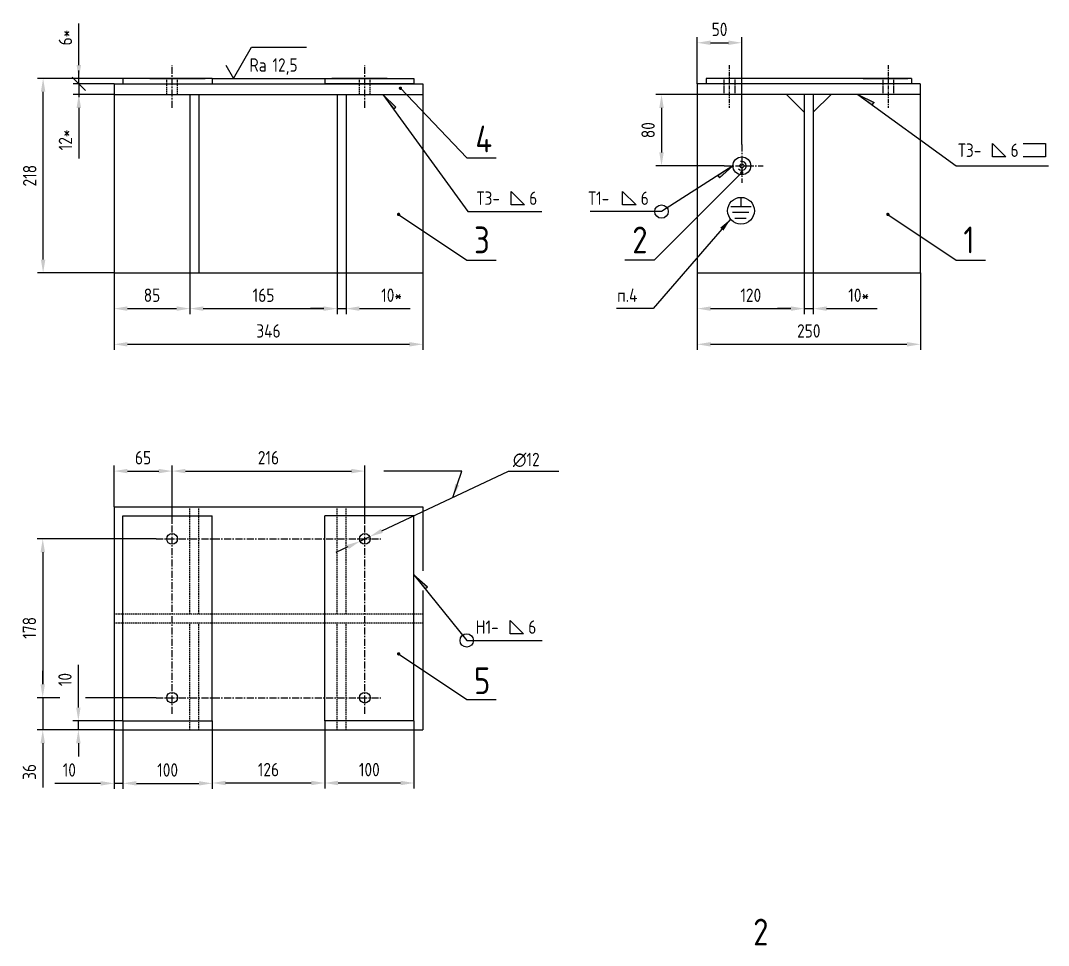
# Model space of a CAD drawing. Header units: millimetres. Extents: x -25976 to -4798, y -663 to 15440.
# Drawn here: x -25959 to -24808, y 10974 to 12011 of the extents above; entities that cross this region are included whole.
import ezdxf

# ---------------------------------------------------------------- set-up
doc = ezdxf.new("R2010")
doc.units = ezdxf.units.MM
doc.header["$LTSCALE"] = 0.25
doc.linetypes.add('CENTER', pattern=[50.8, 31.75, -6.35, 6.35, -6.35])
doc.linetypes.add('HIDDEN', pattern=[9.525, 6.35, -3.175])
for name, color, linetype in [('Bord', 1, 'Continuous'), ('Cen', 5, 'CENTER'), ('Con', 6, 'Continuous'), ('Cont', 6, 'Continuous'), ('Dim', 7, 'Continuous'), ('Hide', 2, 'HIDDEN'), ('Text', 3, 'Continuous')]:
    doc.layers.add(name, color=color, linetype=linetype)
doc.styles.add('Style1', font='romans.shx', dxfattribs={"width": 0.8})
doc.dimstyles.new('Dia_5', dxfattribs={"dimscale": 5, "dimtxt": 3, "dimasz": 3, "dimexe": 1.25, "dimexo": 0, "dimgap": 1, "dimtad": 1, "dimtoh": 1, "dimdec": 3, "dimtxsty": 'Style1', "dimcen": 2.5, "dimclrt": 3, "dimadec": 0, "dimazin": 0, "dimtfac": 1, "dimtdec": 3, "dimtmove": 0, "dimatfit": 2, "dimfxl": 1, "dimarcsym": 0})
doc.dimstyles.new('LIN 5', dxfattribs={"dimscale": 5, "dimtxt": 3, "dimasz": 3, "dimexe": 1.5, "dimexo": 0, "dimgap": 1.5, "dimtad": 1, "dimtoh": 1, "dimdec": 4, "dimrnd": 1, "dimdsep": 46, "dimtxsty": 'Style1', "dimcen": 0, "dimdle": 2, "dimclrd": 256, "dimclrt": 3, "dimadec": 0, "dimazin": 0, "dimtfac": 0.666667, "dimtdec": 4, "dimtmove": 0, "dimatfit": 2, "dimfxl": 1, "dimtvp": 0.833333, "dimtolj": 1, "dimtzin": 0, "dimarcsym": 0})
doc.dimstyles.new('Lin_5', dxfattribs={"dimscale": 5, "dimtxt": 3, "dimasz": 3, "dimexe": 1.25, "dimexo": 0, "dimgap": 1.5, "dimtad": 1, "dimdec": 1, "dimtxsty": 'Style1', "dimcen": 2.5, "dimclrt": 3, "dimadec": 0, "dimazin": 0, "dimtfac": 1, "dimtdec": 1, "dimtmove": 0, "dimatfit": 0, "dimfxl": 1, "dimarcsym": 0})
doc.dimstyles.new('Svarka5', dxfattribs={"dimscale": 5, "dimtxt": 3, "dimasz": 4, "dimexe": 1.25, "dimexo": 0, "dimgap": 1.5, "dimtad": 1, "dimtoh": 1, "dimtxsty": 'Standard', "dimblk": 'Arrow', "dimcen": 2.5, "dimclrt": 3, "dimadec": 0, "dimazin": 0, "dimtfac": 1, "dimtmove": 0, "dimatfit": 3, "dimldrblk": 'Arrow', "dimfxl": 1, "dimarcsym": 0})
doc.dimstyles.new('Svarka_5', dxfattribs={"dimscale": 5, "dimtxt": 3, "dimasz": 4, "dimexe": 1.25, "dimexo": 0, "dimgap": 1, "dimtad": 1, "dimtoh": 1, "dimdec": 0, "dimtxsty": 'Style1', "dimblk": 'Arrow', "dimcen": 2.5, "dimclrt": 3, "dimadec": 0, "dimazin": 0, "dimtfac": 1, "dimtdec": 0, "dimtmove": 0, "dimatfit": 3, "dimldrblk": 'Arrow', "dimfxl": 1, "dimarcsym": 0})

# ---------------------------------------------------------------- blocks, each defined once
blk = doc.blocks.new('sherISO_01')
at = {"layer": 'Text'}
blk.add_line((4.04, 7), (16.36, 7), dxfattribs=at)
blk.add_lwpolyline([(-1.73, 3), (0, 0), (4.04, 7)], dxfattribs=at)
at = {"layer": 'Text', "style": 'Style1', "width": 0.8}
blk.add_text('Ra', height=3, dxfattribs=at).set_placement((3.58, 1.5))
blk.add_attdef('12,5', (8.73, 1.5), '', height=3, dxfattribs=at)
blk = doc.blocks.new('*D145')
at = {"layer": 'Dim', "color": 0, "lineweight": -2, "transparency": 16777216}
for p, q in [((-25854.7, 11727.7), (-25854.7, 11681.5)), ((-25769.7, 11727.7), (-25769.7, 11681.5)), ((-25839.7, 11687.7), (-25784.7, 11687.7))]:
    blk.add_line(p, q, dxfattribs=at)
at = {"layer": 'Dim', "color": 0, "transparency": 16777216}
for points in [[(-25839.7, 11690.2), (-25839.7, 11685.2), (-25854.7, 11687.7)], [(-25784.7, 11690.2), (-25784.7, 11685.2), (-25769.7, 11687.7)]]:
    blk.add_solid(points, dxfattribs=at)
at = {"layer": 'Dim', "color": 3, "transparency": 16777216, "insert": (-25812.2, 11702.7), "char_height": 15, "attachment_point": 5, "style": 'Style1'}
blk.add_mtext('\\A1;85', dxfattribs=at)
blk = doc.blocks.new('*D146')
at = {"layer": 'Dim', "color": 0, "lineweight": -2, "transparency": 16777216}
for p, q in [((-25769.7, 11727.7), (-25769.7, 11681.5)), ((-25604.7, 11727.7), (-25604.7, 11681.5)), ((-25754.7, 11687.7), (-25619.7, 11687.7))]:
    blk.add_line(p, q, dxfattribs=at)
at = {"layer": 'Dim', "color": 0, "transparency": 16777216}
for points in [[(-25754.7, 11690.2), (-25754.7, 11685.2), (-25769.7, 11687.7)], [(-25619.7, 11690.2), (-25619.7, 11685.2), (-25604.7, 11687.7)]]:
    blk.add_solid(points, dxfattribs=at)
at = {"layer": 'Dim', "color": 3, "transparency": 16777216, "insert": (-25687.2, 11702.7), "char_height": 15, "attachment_point": 5, "style": 'Style1'}
blk.add_mtext('\\A1;165', dxfattribs=at)
blk = doc.blocks.new('*D147')
at = {"layer": 'Dim', "color": 0, "lineweight": -2, "transparency": 16777216}
for p, q in [((-25604.7, 11727.7), (-25604.7, 11681.5)), ((-25594.7, 11727.7), (-25594.7, 11681.5)), ((-25619.7, 11687.7), (-25634.7, 11687.7)), ((-25604.7, 11687.7), (-25594.7, 11687.7)), ((-25579.7, 11687.7), (-25522.8, 11687.7))]:
    blk.add_line(p, q, dxfattribs=at)
at = {"layer": 'Dim', "color": 0, "transparency": 16777216}
for points in [[(-25619.7, 11690.2), (-25619.7, 11685.2), (-25604.7, 11687.7)], [(-25579.7, 11690.2), (-25579.7, 11685.2), (-25594.7, 11687.7)]]:
    blk.add_solid(points, dxfattribs=at)
at = {"layer": 'Dim', "color": 3, "transparency": 16777216, "insert": (-25543.8, 11702.7), "char_height": 15, "attachment_point": 5, "style": 'Style1'}
blk.add_mtext('\\A1;10*', dxfattribs=at)
blk = doc.blocks.new('Arrow')
blk.add_hatch(color=256).paths.add_polyline_path([(0, 0), (-1, 0), (-1, -0.167)])
blk.add_line((-1, 0), (-1, -0.167))
at = {"color": 0, "linetype": 'ByBlock', "lineweight": -2}
for q in [(-1, 0), (-1, -0.167)]:
    blk.add_line((0, 0), q, dxfattribs=at)
blk = doc.blocks.new('svarka01')
at = {"layer": 'Text'}
for p, q in [((8.17, 5), (11.17, 2)), ((8.17, 2), (8.17, 5)), ((15.02, 5), (20.02, 5)), ((20.02, 5), (20.02, 2)), ((11.17, 2), (8.17, 2)), ((20.02, 2), (15.02, 2))]:
    blk.add_line(p, q, dxfattribs=at)
at = {"layer": 'Text', "style": 'Style1', "width": 0.8}
for tag, p in [('Т1-', (0.44, 2)), ('6', (12.22, 2))]:
    blk.add_attdef(tag, p, '', height=3, dxfattribs=at)
blk = doc.blocks.new('*D148')
at = {"layer": 'Dim', "color": 0, "lineweight": -2, "transparency": 16777216}
for p, q in [((-25201.3, 11727.7), (-25201.3, 11681.5)), ((-25081.3, 11727.7), (-25081.3, 11681.5)), ((-25186.3, 11687.7), (-25096.3, 11687.7))]:
    blk.add_line(p, q, dxfattribs=at)
at = {"layer": 'Dim', "color": 0, "transparency": 16777216}
for points in [[(-25186.3, 11690.2), (-25186.3, 11685.2), (-25201.3, 11687.7)], [(-25096.3, 11690.2), (-25096.3, 11685.2), (-25081.3, 11687.7)]]:
    blk.add_solid(points, dxfattribs=at)
at = {"layer": 'Dim', "color": 3, "transparency": 16777216, "insert": (-25141.3, 11702.7), "char_height": 15, "attachment_point": 5, "style": 'Style1'}
blk.add_mtext('\\A1;120', dxfattribs=at)
blk = doc.blocks.new('*D149')
at = {"layer": 'Dim', "color": 0, "lineweight": -2, "transparency": 16777216}
for p, q in [((-25081.3, 11727.7), (-25081.3, 11681.5)), ((-25071.3, 11727.7), (-25071.3, 11681.5)), ((-25096.3, 11687.7), (-25111.3, 11687.7)), ((-25081.3, 11687.7), (-25071.3, 11687.7)), ((-25056.3, 11687.7), (-24999.5, 11687.7))]:
    blk.add_line(p, q, dxfattribs=at)
at = {"layer": 'Dim', "color": 0, "transparency": 16777216}
for points in [[(-25096.3, 11690.2), (-25096.3, 11685.2), (-25081.3, 11687.7)], [(-25056.3, 11690.2), (-25056.3, 11685.2), (-25071.3, 11687.7)]]:
    blk.add_solid(points, dxfattribs=at)
at = {"layer": 'Dim', "color": 3, "transparency": 16777216, "insert": (-25020.4, 11702.7), "char_height": 15, "attachment_point": 5, "style": 'Style1'}
blk.add_mtext('\\A1;10*', dxfattribs=at)
blk = doc.blocks.new('_Oblique')
at = {"color": 0, "linetype": 'ByBlock', "lineweight": -2}
blk.add_line((-0.5, -0.5), (0.5, 0.5), dxfattribs=at)
blk = doc.blocks.new('*D150')
at = {"layer": 'Dim', "color": 0, "lineweight": -2, "transparency": 16777216}
for p, q in [((-25894.2, 11939.7), (-25894.2, 11954.7)), ((-25854.7, 11939.7), (-25900.4, 11939.7)), ((-25894.2, 11939.7), (-25894.2, 11927.7)), ((-25854.7, 11927.7), (-25900.4, 11927.7)), ((-25894.2, 11912.7), (-25894.2, 11855.9))]:
    blk.add_line(p, q, dxfattribs=at)
at = {"layer": 'Dim', "color": 0, "transparency": 16777216}
blk.add_solid([(-25896.7, 11912.7), (-25891.7, 11912.7), (-25894.2, 11927.7)], dxfattribs=at)
at = {"layer": 'Dim', "color": 0, "lineweight": -2, "transparency": 16777216, "xscale": 15, "yscale": 15, "zscale": 15, "rotation": 270}
blk.add_blockref('_Oblique', (-25894.2, 11939.7), dxfattribs=at)
at = {"layer": 'Dim', "color": 3, "transparency": 16777216, "insert": (-25909.2, 11876.8), "char_height": 15, "attachment_point": 5, "rotation": 90, "style": 'Style1'}
blk.add_mtext('\\A1;12*', dxfattribs=at)
blk = doc.blocks.new('*D151')
at = {"layer": 'Dim', "color": 0, "lineweight": -2, "transparency": 16777216}
for p, q in [((-25894.2, 11960.7), (-25894.2, 12007.3)), ((-25844.7, 11945.7), (-25900.4, 11945.7)), ((-25894.2, 11939.7), (-25894.2, 11945.7)), ((-25854.7, 11939.7), (-25900.4, 11939.7)), ((-25894.2, 11939.7), (-25894.2, 11924.7))]:
    blk.add_line(p, q, dxfattribs=at)
at = {"layer": 'Dim', "color": 0, "transparency": 16777216}
blk.add_solid([(-25896.7, 11960.7), (-25891.7, 11960.7), (-25894.2, 11945.7)], dxfattribs=at)
at = {"layer": 'Dim', "color": 0, "lineweight": -2, "transparency": 16777216, "xscale": 15, "yscale": 15, "zscale": 15, "rotation": 90}
blk.add_blockref('_Oblique', (-25894.2, 11939.7), dxfattribs=at)
at = {"layer": 'Dim', "color": 3, "transparency": 16777216, "insert": (-25909.2, 11991.5), "char_height": 15, "attachment_point": 5, "rotation": 90, "style": 'Style1'}
blk.add_mtext('\\A1;6*', dxfattribs=at)
blk = doc.blocks.new('*D152')
at = {"layer": 'Dim', "color": 0, "lineweight": -2, "transparency": 16777216}
for p, q in [((-25854.7, 11727.7), (-25854.7, 11641.5)), ((-25508.7, 11727.7), (-25508.7, 11641.5)), ((-25839.7, 11647.7), (-25523.7, 11647.7))]:
    blk.add_line(p, q, dxfattribs=at)
at = {"layer": 'Dim', "color": 0, "transparency": 16777216}
for points in [[(-25839.7, 11650.2), (-25839.7, 11645.2), (-25854.7, 11647.7)], [(-25523.7, 11650.2), (-25523.7, 11645.2), (-25508.7, 11647.7)]]:
    blk.add_solid(points, dxfattribs=at)
at = {"layer": 'Dim', "color": 3, "transparency": 16777216, "insert": (-25681.7, 11662.7), "char_height": 15, "attachment_point": 5, "style": 'Style1'}
blk.add_mtext('\\A1;346', dxfattribs=at)
blk = doc.blocks.new('*D153')
at = {"layer": 'Dim', "color": 0, "lineweight": -2, "transparency": 16777216}
for p, q in [((-25844.7, 11945.7), (-25940.4, 11945.7)), ((-25934.2, 11742.7), (-25934.2, 11930.7)), ((-25854.7, 11727.7), (-25940.4, 11727.7))]:
    blk.add_line(p, q, dxfattribs=at)
at = {"layer": 'Dim', "color": 0, "transparency": 16777216}
for points in [[(-25936.7, 11930.7), (-25931.7, 11930.7), (-25934.2, 11945.7)], [(-25936.7, 11742.7), (-25931.7, 11742.7), (-25934.2, 11727.7)]]:
    blk.add_solid(points, dxfattribs=at)
at = {"layer": 'Dim', "color": 3, "transparency": 16777216, "insert": (-25949.2, 11836.7), "char_height": 15, "attachment_point": 5, "rotation": 90, "style": 'Style1'}
blk.add_mtext('\\A1;218', dxfattribs=at)
blk = doc.blocks.new('*D154')
at = {"layer": 'Dim', "color": 0, "lineweight": -2, "transparency": 16777216}
for p, q in [((-25201.3, 11727.7), (-25201.3, 11641.5)), ((-24951.3, 11727.7), (-24951.3, 11641.5)), ((-25186.3, 11647.7), (-24966.3, 11647.7))]:
    blk.add_line(p, q, dxfattribs=at)
at = {"layer": 'Dim', "color": 0, "transparency": 16777216}
for points in [[(-25186.3, 11650.2), (-25186.3, 11645.2), (-25201.3, 11647.7)], [(-24966.3, 11650.2), (-24966.3, 11645.2), (-24951.3, 11647.7)]]:
    blk.add_solid(points, dxfattribs=at)
at = {"layer": 'Dim', "color": 3, "transparency": 16777216, "insert": (-25076.3, 11662.7), "char_height": 15, "attachment_point": 5, "style": 'Style1'}
blk.add_mtext('\\A1;250', dxfattribs=at)
blk = doc.blocks.new('*D155')
at = {"layer": 'Dim', "color": 0, "lineweight": -2, "transparency": 16777216}
for p, q in [((-25844.7, 11225.6), (-25844.7, 11149.3)), ((-25854.7, 11215.6), (-25854.7, 11149.3)), ((-25869.7, 11155.6), (-25921.1, 11155.6)), ((-25844.7, 11155.6), (-25854.7, 11155.6)), ((-25829.7, 11155.6), (-25814.7, 11155.6))]:
    blk.add_line(p, q, dxfattribs=at)
at = {"layer": 'Dim', "color": 0, "transparency": 16777216}
for points in [[(-25869.7, 11158.1), (-25869.7, 11153.1), (-25854.7, 11155.6)], [(-25829.7, 11158.1), (-25829.7, 11153.1), (-25844.7, 11155.6)]]:
    blk.add_solid(points, dxfattribs=at)
at = {"layer": 'Dim', "color": 3, "transparency": 16777216, "insert": (-25904.8, 11170.6), "char_height": 15, "attachment_point": 5, "style": 'Style1'}
blk.add_mtext('\\A1;10', dxfattribs=at)
blk = doc.blocks.new('*D156')
at = {"layer": 'Dim', "color": 0, "lineweight": -2, "transparency": 16777216}
for p, q in [((-25844.7, 11225.6), (-25844.7, 11149.3)), ((-25744.7, 11225.6), (-25744.7, 11149.3)), ((-25829.7, 11155.6), (-25759.7, 11155.6))]:
    blk.add_line(p, q, dxfattribs=at)
at = {"layer": 'Dim', "color": 0, "transparency": 16777216}
for points in [[(-25829.7, 11158.1), (-25829.7, 11153.1), (-25844.7, 11155.6)], [(-25759.7, 11158.1), (-25759.7, 11153.1), (-25744.7, 11155.6)]]:
    blk.add_solid(points, dxfattribs=at)
at = {"layer": 'Dim', "color": 3, "transparency": 16777216, "insert": (-25794.7, 11170.6), "char_height": 15, "attachment_point": 5, "style": 'Style1'}
blk.add_mtext('\\A1;100', dxfattribs=at)
blk = doc.blocks.new('*D157')
at = {"layer": 'Dim', "color": 0, "lineweight": -2, "transparency": 16777216}
for p, q in [((-25744.7, 11225.6), (-25744.7, 11149.7)), ((-25618.7, 11225.6), (-25618.7, 11149.7)), ((-25729.7, 11156), (-25633.7, 11156))]:
    blk.add_line(p, q, dxfattribs=at)
at = {"layer": 'Dim', "color": 0, "transparency": 16777216}
for points in [[(-25729.7, 11158.5), (-25729.7, 11153.5), (-25744.7, 11156)], [(-25633.7, 11158.5), (-25633.7, 11153.5), (-25618.7, 11156)]]:
    blk.add_solid(points, dxfattribs=at)
at = {"layer": 'Dim', "color": 3, "transparency": 16777216, "insert": (-25681.7, 11171), "char_height": 15, "attachment_point": 5, "style": 'Style1'}
blk.add_mtext('\\A1;126', dxfattribs=at)
blk = doc.blocks.new('*D158')
at = {"layer": 'Dim', "color": 0, "lineweight": -2, "transparency": 16777216}
for p, q in [((-25618.7, 11225.6), (-25618.7, 11149.7)), ((-25518.7, 11225.6), (-25518.7, 11149.7)), ((-25603.7, 11156), (-25533.7, 11156))]:
    blk.add_line(p, q, dxfattribs=at)
at = {"layer": 'Dim', "color": 0, "transparency": 16777216}
for points in [[(-25603.7, 11158.5), (-25603.7, 11153.5), (-25618.7, 11156)], [(-25533.7, 11158.5), (-25533.7, 11153.5), (-25518.7, 11156)]]:
    blk.add_solid(points, dxfattribs=at)
at = {"layer": 'Dim', "color": 3, "transparency": 16777216, "insert": (-25568.7, 11171), "char_height": 15, "attachment_point": 5, "style": 'Style1'}
blk.add_mtext('\\A1;100', dxfattribs=at)
blk = doc.blocks.new('*D159')
at = {"layer": 'Dim', "color": 0, "lineweight": -2, "transparency": 16777216}
for p, q in [((-25894.7, 11240.6), (-25894.7, 11288.3)), ((-25844.7, 11225.6), (-25900.9, 11225.6)), ((-25894.7, 11215.6), (-25894.7, 11225.6)), ((-25854.7, 11215.6), (-25900.9, 11215.6)), ((-25894.7, 11200.6), (-25894.7, 11185.6))]:
    blk.add_line(p, q, dxfattribs=at)
at = {"layer": 'Dim', "color": 0, "transparency": 16777216}
for points in [[(-25897.2, 11240.6), (-25892.2, 11240.6), (-25894.7, 11225.6)], [(-25897.2, 11200.6), (-25892.2, 11200.6), (-25894.7, 11215.6)]]:
    blk.add_solid(points, dxfattribs=at)
at = {"layer": 'Dim', "color": 3, "transparency": 16777216, "insert": (-25909.7, 11271.9), "char_height": 15, "attachment_point": 5, "rotation": 90, "style": 'Style1'}
blk.add_mtext('\\A1;10', dxfattribs=at)
blk = doc.blocks.new('*D160')
at = {"layer": 'Dim', "color": 0, "lineweight": -2, "transparency": 16777216}
for p, q in [((-25854.7, 11465.6), (-25854.7, 11511.8)), ((-25839.7, 11505.6), (-25804.7, 11505.6)), ((-25789.7, 11447.6), (-25789.7, 11511.8))]:
    blk.add_line(p, q, dxfattribs=at)
at = {"layer": 'Dim', "color": 0, "transparency": 16777216}
for points in [[(-25839.7, 11508.1), (-25839.7, 11503.1), (-25854.7, 11505.6)], [(-25804.7, 11508.1), (-25804.7, 11503.1), (-25789.7, 11505.6)]]:
    blk.add_solid(points, dxfattribs=at)
at = {"layer": 'Dim', "color": 3, "transparency": 16777216, "insert": (-25822.2, 11520.6), "char_height": 15, "attachment_point": 5, "style": 'Style1'}
blk.add_mtext('\\A1;65', dxfattribs=at)
blk = doc.blocks.new('*D161')
at = {"layer": 'Dim', "color": 0, "lineweight": -2, "transparency": 16777216}
for p, q in [((-25789.7, 11447.6), (-25789.7, 11511.8)), ((-25774.7, 11505.6), (-25588.7, 11505.6)), ((-25573.7, 11447.6), (-25573.7, 11511.8))]:
    blk.add_line(p, q, dxfattribs=at)
at = {"layer": 'Dim', "color": 0, "transparency": 16777216}
for points in [[(-25774.7, 11508.1), (-25774.7, 11503.1), (-25789.7, 11505.6)], [(-25588.7, 11508.1), (-25588.7, 11503.1), (-25573.7, 11505.6)]]:
    blk.add_solid(points, dxfattribs=at)
at = {"layer": 'Dim', "color": 3, "transparency": 16777216, "insert": (-25681.7, 11520.6), "char_height": 15, "attachment_point": 5, "style": 'Style1'}
blk.add_mtext('\\A1;216', dxfattribs=at)
blk = doc.blocks.new('*D162')
at = {"layer": 'Dim', "color": 0, "lineweight": -2, "transparency": 16777216}
for p, q in [((-25807.7, 11429.6), (-25940.9, 11429.6)), ((-25934.6, 11414.6), (-25934.6, 11266.6)), ((-25915.4, 11251.6), (-25940.9, 11251.6))]:
    blk.add_line(p, q, dxfattribs=at)
at = {"layer": 'Dim', "color": 0, "transparency": 16777216}
for points in [[(-25937.1, 11414.6), (-25932.1, 11414.6), (-25934.6, 11429.6)], [(-25937.1, 11266.6), (-25932.1, 11266.6), (-25934.6, 11251.6)]]:
    blk.add_solid(points, dxfattribs=at)
at = {"layer": 'Dim', "color": 3, "transparency": 16777216, "insert": (-25949.6, 11329.9), "char_height": 15, "attachment_point": 5, "rotation": 90, "style": 'Style1'}
blk.add_mtext('\\A1;178', dxfattribs=at)
blk = doc.blocks.new('*D163')
at = {"layer": 'Dim', "color": 0, "lineweight": -2, "transparency": 16777216}
for p, q in [((-25934.6, 11266.6), (-25934.6, 11281.6)), ((-25915.4, 11251.6), (-25940.9, 11251.6)), ((-25934.6, 11251.6), (-25934.6, 11215.6)), ((-25854.7, 11215.6), (-25940.9, 11215.6)), ((-25934.6, 11200.6), (-25934.6, 11151.1))]:
    blk.add_line(p, q, dxfattribs=at)
at = {"layer": 'Dim', "color": 0, "transparency": 16777216}
for points in [[(-25937.1, 11266.6), (-25932.1, 11266.6), (-25934.6, 11251.6)], [(-25937.1, 11200.6), (-25932.1, 11200.6), (-25934.6, 11215.6)]]:
    blk.add_solid(points, dxfattribs=at)
at = {"layer": 'Dim', "color": 3, "transparency": 16777216, "insert": (-25949.6, 11168.4), "char_height": 15, "attachment_point": 5, "rotation": 90, "style": 'Style1'}
blk.add_mtext('\\A1;36', dxfattribs=at)
blk = doc.blocks.new('*D164')
at = {"layer": 'Dim', "color": 0, "lineweight": -2, "transparency": 16777216}
for p, q in [((-25554.7, 11438.6), (-25412.9, 11505.6)), ((-25412.9, 11505.6), (-25377.6, 11505.6)), ((-25579.1, 11427), (-25568.3, 11432.1)), ((-25592.7, 11420.6), (-25606.2, 11414.2))]:
    blk.add_line(p, q, dxfattribs=at)
at = {"layer": 'Dim', "color": 0, "transparency": 16777216}
for points in [[(-25555.8, 11440.8), (-25553.6, 11436.3), (-25568.3, 11432.1)], [(-25593.7, 11422.9), (-25591.6, 11418.3), (-25579.1, 11427)]]:
    blk.add_solid(points, dxfattribs=at)
at = {"layer": 'Dim', "color": 3, "transparency": 16777216, "insert": (-25392.8, 11518.1), "char_height": 15, "attachment_point": 5, "style": 'Style1'}
blk.add_mtext('∅12', dxfattribs=at)
blk = doc.blocks.new('svarka02')
at = {"layer": 'Text'}
for p, q in [((9.73, 1.5), (9.73, 4.5)), ((9.73, 4.5), (12.73, 1.5)), ((12.73, 1.5), (9.73, 1.5))]:
    blk.add_line(p, q, dxfattribs=at)
at = {"layer": 'Text', "style": 'Style1', "width": 0.8}
for tag, p in [('Т1-', (2, 1.5)), ('6', (13.78, 1.5))]:
    blk.add_attdef(tag, p, '', height=3, dxfattribs=at)
blk = doc.blocks.new('svarka04')
at = {"layer": 'Text'}
blk.add_circle((0, 0), 1.5, dxfattribs=at)
blk = doc.blocks.new('*D165')
at = {"layer": 'Dim', "color": 0, "lineweight": -2, "transparency": 16777216}
for p, q in [((-25201.3, 11927.7), (-25247.6, 11927.7)), ((-25241.3, 11912.7), (-25241.3, 11862.7)), ((-25171.2, 11847.7), (-25247.6, 11847.7))]:
    blk.add_line(p, q, dxfattribs=at)
at = {"layer": 'Dim', "color": 0, "transparency": 16777216}
for points in [[(-25243.8, 11912.7), (-25238.8, 11912.7), (-25241.3, 11927.7)], [(-25243.8, 11862.7), (-25238.8, 11862.7), (-25241.3, 11847.7)]]:
    blk.add_solid(points, dxfattribs=at)
at = {"layer": 'Dim', "color": 3, "transparency": 16777216, "insert": (-25256.3, 11887.7), "char_height": 15, "attachment_point": 5, "rotation": 90, "style": 'Style1'}
blk.add_mtext('80', dxfattribs=at)
blk = doc.blocks.new('*D166')
at = {"layer": 'Dim', "color": 0, "lineweight": -2, "transparency": 16777216}
for p, q in [((-25201.3, 11939.7), (-25201.3, 11992)), ((-25151.3, 11871.7), (-25151.3, 11992)), ((-25186.3, 11985.7), (-25166.3, 11985.7))]:
    blk.add_line(p, q, dxfattribs=at)
at = {"layer": 'Dim', "color": 0, "transparency": 16777216}
for points in [[(-25186.3, 11988.2), (-25186.3, 11983.2), (-25201.3, 11985.7)], [(-25166.3, 11988.2), (-25166.3, 11983.2), (-25151.3, 11985.7)]]:
    blk.add_solid(points, dxfattribs=at)
at = {"layer": 'Dim', "color": 3, "transparency": 16777216, "insert": (-25176.3, 12000.7), "char_height": 15, "attachment_point": 5, "style": 'Style1'}
blk.add_mtext('50', dxfattribs=at)

msp = doc.modelspace()

# ---------------------------------------------------------------- linework, layer by layer
at = {"layer": 'Bord'}
msp.add_circle((-25152.25733, 11797.39795), 14.96558, dxfattribs=at)
msp.add_arc((-25151.32282, 11847.72866), 5, 224.03155505, 106.01684686, dxfattribs=at)
at = {"layer": 'Cen'}
for p, q in [((-25789.67951, 11912.72866), (-25789.67951, 11960.72866)), ((-25573.67951, 11912.72866), (-25573.67951, 11960.72866)), ((-25151.32282, 11871.7488), (-25151.32282, 11828.68345)), ((-25171.23451, 11847.72866), (-25127.28885, 11847.72866)), ((-25789.67951, 11233.57476), (-25789.67951, 11447.57476)), ((-25573.67951, 11233.57476), (-25573.67951, 11447.57476)), ((-25807.67951, 11429.57476), (-25555.67951, 11429.57476)), ((-25807.67951, 11251.57476), (-25555.67951, 11251.57476))]:
    msp.add_line(p, q, dxfattribs=at)
at = {"layer": 'Cen', "ltscale": 0.6}
for p, q in [((-25165.32282, 11960.72866), (-25165.32282, 11912.72866)), ((-24987.32282, 11960.72866), (-24987.32282, 11912.72866))]:
    msp.add_line(p, q, dxfattribs=at)
at = {"layer": 'Con'}
for p, q in [((-25744.67951, 11945.72866), (-25844.67951, 11945.72866)), ((-25844.67951, 11945.72866), (-25844.67951, 11939.72866)), ((-25814.67951, 11945.72866), (-25834.67951, 11945.72866)), ((-25744.67951, 11945.72866), (-25744.67951, 11939.72866)), ((-25618.67951, 11945.72866), (-25518.67951, 11945.72866)), ((-25618.67951, 11945.72866), (-25618.67951, 11939.72866)), ((-25548.67951, 11945.72866), (-25528.67951, 11945.72866)), ((-25518.67951, 11945.72866), (-25518.67951, 11939.72866)), ((-24961.32282, 11945.72866), (-25191.32282, 11945.72866)), ((-25191.32282, 11945.72866), (-25191.32282, 11939.72866)), ((-24961.32282, 11945.72866), (-24961.32282, 11939.72866)), ((-25854.67951, 11939.72866), (-25508.67951, 11939.72866)), ((-25854.67951, 11939.72866), (-25854.67951, 11727.72866)), ((-25518.67951, 11939.72866), (-25618.67951, 11939.72866)), ((-25518.67951, 11939.72866), (-25508.67951, 11939.72866)), ((-25508.67951, 11939.72866), (-25508.67951, 11727.72866)), ((-24951.32282, 11939.72866), (-25201.32282, 11939.72866)), ((-25201.32282, 11939.72866), (-25201.32282, 11727.72866)), ((-24951.32282, 11939.72866), (-24951.32282, 11727.72866)), ((-25854.67951, 11927.72866), (-25508.67951, 11927.72866)), ((-25769.67951, 11927.72866), (-25769.67951, 11727.72866)), ((-25759.67951, 11927.72866), (-25759.67951, 11727.72866)), ((-25604.67951, 11927.72866), (-25604.67951, 11727.72866)), ((-25594.67951, 11927.72866), (-25594.67951, 11727.72866)), ((-24951.32282, 11927.72866), (-25201.32282, 11927.72866)), ((-25101.32282, 11927.72866), (-25081.32282, 11907.72866)), ((-25081.32282, 11927.72866), (-25081.32282, 11727.72866)), ((-25071.32282, 11927.72866), (-25071.32282, 11727.72866)), ((-25051.32282, 11927.72866), (-25071.32282, 11907.72866)), ((-25854.67951, 11727.72866), (-25508.67951, 11727.72866)), ((-25201.32282, 11727.72866), (-24951.32282, 11727.72866)), ((-25854.67951, 11465.57476), (-25508.67951, 11465.57476)), ((-25854.67951, 11465.57476), (-25854.67951, 11215.57476)), ((-25854.67951, 11465.57476), (-25854.67951, 11215.57476)), ((-25508.67951, 11465.57476), (-25508.67951, 11393.7643)), ((-25844.67951, 11455.57476), (-25744.67951, 11455.57476)), ((-25844.67951, 11225.57476), (-25844.67951, 11455.57476)), ((-25744.67951, 11225.57476), (-25744.67951, 11455.57476)), ((-25518.67951, 11455.57476), (-25618.67951, 11455.57476)), ((-25618.67951, 11225.57476), (-25618.67951, 11455.57476)), ((-25518.67951, 11225.57476), (-25518.67951, 11455.57476)), ((-25508.67951, 11371.70465), (-25508.67951, 11215.57476)), ((-25844.67951, 11225.57476), (-25744.67951, 11225.57476)), ((-25518.67951, 11225.57476), (-25618.67951, 11225.57476)), ((-25854.67951, 11215.57476), (-25508.67951, 11215.57476))]:
    msp.add_line(p, q, dxfattribs=at)
at = {"layer": 'Con', "ltscale": 0.6}
for p, q in [((-25814.67951, 11945.72866), (-25752.67951, 11945.72866)), ((-25548.67951, 11945.72866), (-25610.67951, 11945.72866)), ((-25015.32282, 11945.72866), (-24965.32282, 11945.72866))]:
    msp.add_line(p, q, dxfattribs=at)
at = {"layer": 'Con'}
for centre in [(-25789.67951, 11429.57476), (-25573.67951, 11429.57476), (-25789.67951, 11251.57476), (-25573.67951, 11251.57476)]:
    msp.add_circle(centre, 6, dxfattribs=at)
at = {"layer": 'Cont'}
for p, q in [((-25152.25733, 11811.2196), (-25152.25733, 11802.21923)), ((-25163.79199, 11802.21923), (-25140.84457, 11802.21923)), ((-25161.7487, 11795.98734), (-25143.35936, 11795.98734)), ((-25159.23392, 11789.23492), (-25146.50282, 11789.23492))]:
    msp.add_line(p, q, dxfattribs=at)
for radius in [10, 2.36185]:
    msp.add_circle((-25151.32282, 11847.72866), radius, dxfattribs=at)
at = {"layer": 'Dim'}
for p, q in [((-25744.67951, 11945.72866), (-25618.67951, 11945.72866)), ((-25384.6287, 11505.57476), (-25356.47987, 11505.57476)), ((-25807.67951, 11251.57476), (-25886.75768, 11251.57476))]:
    msp.add_line(p, q, dxfattribs=at)
at = {"layer": 'Hide'}
for p, q in [((-25795.67951, 11927.72866), (-25795.67951, 11945.72866)), ((-25783.67951, 11927.72866), (-25783.67951, 11945.72866)), ((-25579.67951, 11927.72866), (-25579.67951, 11945.72866)), ((-25567.67951, 11927.72866), (-25567.67951, 11945.72866)), ((-25769.67951, 11345.57476), (-25769.67951, 11465.57476)), ((-25759.67951, 11345.57476), (-25759.67951, 11465.57476)), ((-25604.67951, 11345.57476), (-25604.67951, 11465.57476)), ((-25594.67951, 11345.57476), (-25594.67951, 11465.57476)), ((-25854.67951, 11345.57476), (-25508.67951, 11345.57476)), ((-25854.67951, 11335.57476), (-25508.67951, 11335.57476)), ((-25769.67951, 11215.57476), (-25769.67951, 11335.57476)), ((-25759.67951, 11215.57476), (-25759.67951, 11335.57476)), ((-25604.67951, 11215.57476), (-25604.67951, 11335.57476)), ((-25594.67951, 11215.57476), (-25594.67951, 11335.57476))]:
    msp.add_line(p, q, dxfattribs=at)
at = {"layer": 'Hide', "ltscale": 0.6}
for p, q in [((-25171.32282, 11945.72866), (-25171.32282, 11927.72866)), ((-25159.32282, 11945.72866), (-25159.32282, 11927.72866)), ((-24993.32282, 11945.72866), (-24993.32282, 11927.72866)), ((-24981.32282, 11945.72866), (-24981.32282, 11927.72866))]:
    msp.add_line(p, q, dxfattribs=at)

# ---------------------------------------------------------------- block references
at = {"layer": 'Cont', "xscale": 5, "yscale": 5, "zscale": 4}
msp.add_blockref('sherISO_01', (-25720.87445, 11945.72866), dxfattribs=at).add_auto_attribs({'12,5': '12,5'})
at = {"layer": 'Dim', "xscale": 5, "yscale": 5}
for name, p, zscale, values in [('svarka01', (-24911.32282, 11847.72866), 4, {'Т1-': 'Т3-', '6': '6'}), ('svarka02', (-25458.46654, 11796.47676), 5, {'6': '6', 'Т1-': 'Т3-'}), ('svarka02', (-25333.51704, 11796.47676), 4, {'6': '6', 'Т1-': 'Т1-'}), ('svarka02', (-25459.55606, 11315.75366), 4, {'6': '6', 'Т1-': 'Н1-'})]:
    msp.add_blockref(name, p, dxfattribs=dict(at, zscale=zscale)).add_auto_attribs(values)
at = {"layer": 'Dim', "xscale": 5, "yscale": 5, "zscale": 4}
for p in [(-25241.32282, 11796.47676), (-25459.55606, 11315.75366)]:
    msp.add_blockref('svarka04', p, dxfattribs=at)

# ---------------------------------------------------------------- texts
at = {"layer": 'Con', "style": 'Style1', "width": 0.8}
msp.add_text('2', height=30, dxfattribs=at).set_placement((-25138.5769, 10973.91976))
at = {"layer": 'Dim', "color": 6, "char_height": 30, "attachment_point": 7, "style": 'Style1'}
for s, insert in [('4', (-25449.82301, 11862.81339)), ('3', (-25451.32301, 11749.67594)), ('2', (-25274.07623, 11749.67594)), ('1', (-24903.08977, 11749.67594)), ('5', (-25451.32301, 11255.62282))]:
    msp.add_mtext(s, dxfattribs=dict(at, insert=insert))
at = {"layer": 'Text', "style": 'Style1', "width": 0.8}
msp.add_text('п.4', height=15, dxfattribs=at).set_placement((-25291.04807, 11695.21341))

# ---------------------------------------------------------------- dimensions: what is measured, and where the dimension line sits
at = {"layer": 'Dim'}
for base, p2, picture, middle in [((-25894.17951, 11945.72866), (-25844.67951, 11945.72866), '*D151', (-25909.17951, 11991.51438)), ((-25894.17951, 11927.72866), (-25854.67951, 11927.72866), '*D150', (-25909.17951, 11876.80009))]:
    dim = msp.add_linear_dim(base=base, p1=(-25854.67951, 11939.72866), p2=p2, angle=90, text='<>*', dimstyle='Lin_5', override={"dimblk1": 'Oblique', "dimsah": 1, "dimtol": 0, "dimlim": 0, "dimtp": 0, "dimtm": 0, "dimtfac": 0.666667, "dimtdec": 0, "dimtolj": 1, "dimtzin": 0}, dxfattribs=at)
    dim.commit()
    dim.dimension.update_dxf_attribs({"geometry": picture, "text_midpoint": middle})
for base, p1, p2, override, picture, middle in [((-25151.32282, 11985.72866), (-25201.32282, 11939.72866), (-25151.32282, 11871.7488), {"dimtol": 0, "dimlim": 0, "dimtp": 0, "dimtm": 0, "dimtfac": 1, "dimtdec": 3, "dimtolj": 0, "dimtzin": 8}, '*D166', (-25176.32282, 12000.72866)), ((-25769.67951, 11687.72866), (-25854.67951, 11727.72866), (-25769.67951, 11727.72866), {"dimtol": 0, "dimlim": 0, "dimtp": 0, "dimtm": 0, "dimtfac": 0.666667, "dimtdec": 0, "dimtolj": 1, "dimtzin": 0}, '*D145', (-25812.17951, 11702.72866)), ((-25508.67951, 11647.72866), (-25854.67951, 11727.72866), (-25508.67951, 11727.72866), {"dimtol": 0, "dimlim": 0, "dimtp": 0, "dimtm": 0, "dimtfac": 0.666667, "dimtdec": 0, "dimtolj": 1, "dimtzin": 0}, '*D152', (-25681.67951, 11662.72866)), ((-25604.67951, 11687.72866), (-25769.67951, 11727.72866), (-25604.67951, 11727.72866), {"dimtol": 0, "dimlim": 0, "dimtp": 0, "dimtm": 0, "dimtfac": 0.666667, "dimtdec": 0, "dimtolj": 1, "dimtzin": 0}, '*D146', (-25687.17951, 11702.72866)), ((-25081.32282, 11687.72866), (-25201.32282, 11727.72866), (-25081.32282, 11727.72866), {"dimtol": 0, "dimlim": 0, "dimtp": 0, "dimtm": 0.3, "dimtfac": 0.666667, "dimtdec": 1, "dimtolj": 1, "dimtzin": 8}, '*D148', (-25141.32282, 11702.72866)), ((-24951.32282, 11647.72866), (-25201.32282, 11727.72866), (-24951.32282, 11727.72866), {"dimtol": 0, "dimlim": 0, "dimtp": 0, "dimtm": 0, "dimtfac": 0.666667, "dimtdec": 0, "dimtolj": 1, "dimtzin": 0}, '*D154', (-25076.32282, 11662.72866)), ((-25789.67951, 11505.57476), (-25854.67951, 11465.57476), (-25789.67951, 11447.57476), {"dimtol": 0, "dimlim": 0, "dimtp": 0, "dimtm": 0, "dimtfac": 0.666667, "dimtdec": 0, "dimtolj": 1, "dimtzin": 0}, '*D160', (-25822.17951, 11520.57476)), ((-25573.67951, 11505.57476), (-25789.67951, 11447.57476), (-25573.67951, 11447.57476), {"dimtol": 0, "dimlim": 0, "dimtp": 0, "dimtm": 0, "dimtfac": 0.666667, "dimtdec": 0, "dimtolj": 1, "dimtzin": 0}, '*D161', (-25681.67951, 11520.57476)), ((-25744.67951, 11155.57767), (-25844.67951, 11225.57476), (-25744.67951, 11225.57476), {"dimtfac": 0.666667, "dimtdec": 0, "dimtolj": 1, "dimtzin": 0}, '*D156', (-25794.67951, 11170.57767)), ((-25618.67951, 11155.98672), (-25744.67951, 11225.57476), (-25618.67951, 11225.57476), {"dimtfac": 0.666667, "dimtdec": 0, "dimtolj": 1, "dimtzin": 0}, '*D157', (-25681.67951, 11170.98672)), ((-25518.67951, 11155.98672), (-25618.67951, 11225.57476), (-25518.67951, 11225.57476), {"dimtfac": 0.666667, "dimtdec": 0, "dimtolj": 1, "dimtzin": 0}, '*D158', (-25568.67951, 11170.98672))]:
    dim = msp.add_linear_dim(base=base, p1=p1, p2=p2, dimstyle='Lin_5', override=override, dxfattribs=at)
    dim.commit()
    dim.dimension.update_dxf_attribs({"geometry": picture, "text_midpoint": middle})
for base, p1, p2, override, picture, middle in [((-25934.17951, 11945.72866), (-25854.67951, 11727.72866), (-25844.67951, 11945.72866), {"dimtol": 0, "dimlim": 0, "dimtp": 0, "dimtm": 0, "dimtfac": 0.666667, "dimtdec": 0, "dimtolj": 1, "dimtzin": 0}, '*D153', (-25949.17951, 11836.72866)), ((-25241.32282, 11847.72866), (-25201.32282, 11927.72866), (-25171.23451, 11847.72866), {"dimtol": 0, "dimlim": 0, "dimtp": 0, "dimtm": 0, "dimtfac": 1, "dimtdec": 3, "dimtolj": 0, "dimtzin": 8}, '*D165', (-25256.32282, 11887.72866)), ((-25894.67951, 11225.57476), (-25854.67951, 11215.57476), (-25844.67951, 11225.57476), {"dimtol": 0, "dimlim": 0, "dimtp": 0, "dimtm": 0, "dimtfac": 0.666667, "dimtdec": 0, "dimtolj": 1, "dimtzin": 0}, '*D159', (-25909.67951, 11271.93191)), ((-25934.61338, 11215.57476), (-25915.41927, 11251.57476), (-25854.67951, 11215.57476), {"dimtol": 0, "dimlim": 0, "dimtp": 0, "dimtm": 0, "dimtfac": 0.666667, "dimtdec": 0, "dimtolj": 1, "dimtzin": 0}, '*D163', (-25949.61338, 11168.36048))]:
    dim = msp.add_linear_dim(base=base, p1=p1, p2=p2, angle=90, dimstyle='Lin_5', override=override, dxfattribs=at)
    dim.commit()
    dim.dimension.update_dxf_attribs({"geometry": picture, "text_midpoint": middle})
for base, p1, p2, override, picture, middle in [((-25594.67951, 11687.72866), (-25604.67951, 11727.72866), (-25594.67951, 11727.72866), {"dimtol": 0, "dimlim": 0, "dimtp": 0, "dimtm": 0, "dimtfac": 0.666667, "dimtdec": 0, "dimtolj": 1, "dimtzin": 0}, '*D147', (-25543.75094, 11702.72866)), ((-25071.32282, 11687.72866), (-25081.32282, 11727.72866), (-25071.32282, 11727.72866), {"dimtol": 0, "dimlim": 0, "dimtp": 0, "dimtm": 0.3, "dimtfac": 0.666667, "dimtdec": 1, "dimtolj": 1, "dimtzin": 8}, '*D149', (-25020.39425, 11702.72866))]:
    dim = msp.add_linear_dim(base=base, p1=p1, p2=p2, text='<>*', dimstyle='Lin_5', override=override, dxfattribs=at)
    dim.commit()
    dim.dimension.update_dxf_attribs({"geometry": picture, "text_midpoint": middle})
dim = msp.add_diameter_dim_2p(p1=(-25579.10379, 11427.01017), p2=(-25568.25523, 11432.13936), dimstyle='Dia_5', dxfattribs=at)
dim.commit()
dim.dimension.update_dxf_attribs({"geometry": '*D164', "text_midpoint": (-25392.79212, 11505.57476), "dimtype": 163})
dim = msp.add_linear_dim(base=(-25934.61338, 11251.57476), p1=(-25807.67951, 11429.57476), p2=(-25915.41927, 11251.57476), angle=90, dimstyle='Lin_5', override={"dimtol": 0, "dimlim": 0, "dimtp": 0, "dimtm": 0, "dimtfac": 0.666667, "dimtdec": 0, "dimtolj": 1, "dimtzin": 0}, dxfattribs=at)
dim.commit()
dim.dimension.update_dxf_attribs({"geometry": '*D162', "text_midpoint": (-25934.61338, 11329.88752), "dimtype": 160})
dim = msp.add_linear_dim(base=(-25844.67951, 11155.57767), p1=(-25854.67951, 11215.57476), p2=(-25844.67951, 11225.57476), dimstyle='Lin_5', override={"dimtfac": 0.666667, "dimtdec": 0, "dimtolj": 1, "dimtzin": 0}, dxfattribs=at)
dim.commit()
dim.dimension.update_dxf_attribs({"geometry": '*D155', "text_midpoint": (-25904.75094, 11155.57767), "dimtype": 160})

# ---------------------------------------------------------------- leaders
at = {"layer": 'Bord'}
for points in [[(-25533.86903, 11934.69692), (-25459.55606, 11856.81339), (-25426.7007, 11856.81339)], [(-25151.32282, 11840.11613), (-25249.45392, 11742.17594), (-25282.30928, 11742.17594)], [(-25535.90037, 11793.2999), (-25459.55606, 11742.17594), (-25426.7007, 11742.17594)], [(-24987.66713, 11793.2999), (-24911.32282, 11742.17594), (-24878.46746, 11742.17594)], [(-25535.90037, 11300.74678), (-25459.55606, 11249.62282), (-25426.7007, 11249.62282)]]:
    msp.add_leader(points, dimstyle='Lin_5', override={"dimldrblk": 'DotSmall'}, dxfattribs=at)
at = {"layer": 'Dim'}
for points, dimstyle in [([(-25553.45008, 11927.72866), (-25458.46654, 11796.47676), (-25375.39997, 11796.47676)], 'Svarka_5'), ([(-25021.3008, 11927.72866), (-24911.32282, 11847.72866), (-24807.77922, 11847.72866)], 'Svarka5'), ([(-25161.32282, 11847.72866), (-25241.32282, 11796.47676), (-25321.32282, 11796.47676)], 'Svarka_5'), ([(-25163.95216, 11788.05989), (-25250.67951, 11687.72866), (-25291.60987, 11687.72866)], 'LIN 5'), ([(-25475.1679, 11476.15104), (-25464.90179, 11505.57476), (-25552.46734, 11505.57476)], 'LIN 5'), ([(-25518.67951, 11389.34995), (-25459.55606, 11315.75366), (-25375.08361, 11315.75366)], 'Svarka_5')]:
    msp.add_leader(points, dimstyle=dimstyle, dxfattribs=at)

doc.saveas('drawing.dxf')
